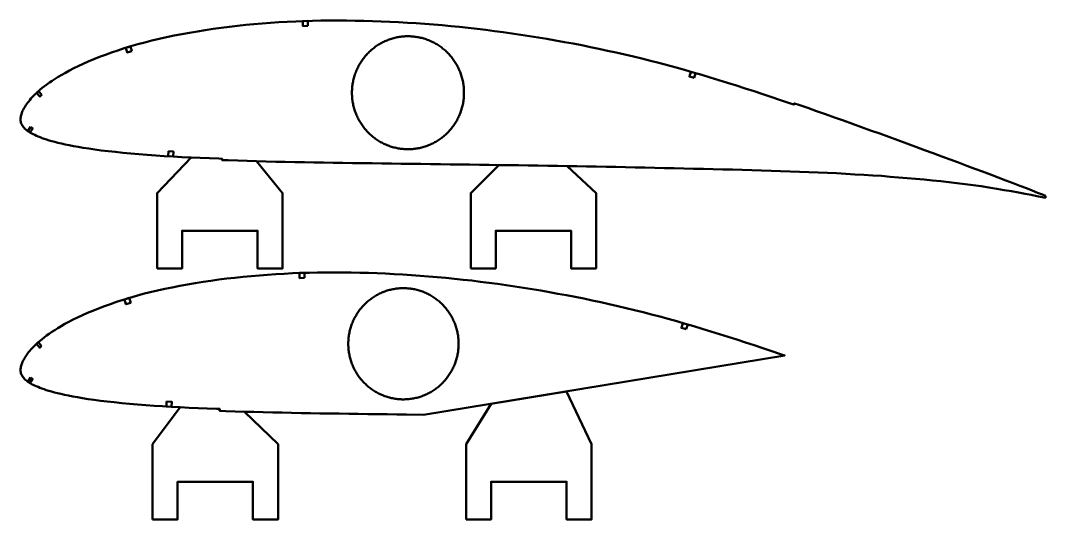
# Model space of a CAD drawing. Header units: metres. Extents: x -32 to 1074, y -15727 to -24.
# Drawn here: x -1 to 816, y -8240 to -7842 of the extents above; entities that cross this region are included whole.
import ezdxf

# ---------------------------------------------------------------- set-up
doc = ezdxf.new("R2010")
doc.units = ezdxf.units.M
doc.layers.add('Layer', color=7, linetype='Continuous', lineweight=50)

msp = doc.modelspace()

# ---------------------------------------------------------------- linework, layer by layer
at = {"layer": 'Layer', "color": 1}
for p, q in [((157.94, -7952.49), (157.94, -7952.99)), ((407.94, -7957.99), (407.94, -7958.49)), ((404.32, -8142.86), (404.32, -8143.36)), ((154.32, -8151.79), (154.32, -8152.29))]:
    msp.add_line(p, q, dxfattribs=at)
at = {"layer": 'Layer'}
for points in [[(816.25, -7982.14), (813.81, -7981.15), (809.87, -7979.62), (805.62, -7977.94), (800.98, -7976.13), (795.91, -7974.2), (790.45, -7972.12), (784.68, -7969.91), (778.65, -7967.6), (772.43, -7965.24), (766.16, -7962.87), (759.84, -7960.53), (753.43, -7958.11), (746.94, -7955.65), (740.34, -7953.19), (733.64, -7950.71), (726.82, -7948.22), (719.87, -7945.67), (712.81, -7943.08), (705.67, -7940.48), (698.47, -7937.85), (691.26, -7935.22), (684.04, -7932.59), (676.82, -7929.97), (669.61, -7927.37), (662.4, -7924.78), (655.21, -7922.2), (648.04, -7919.64), (640.9, -7917.11), (633.77, -7914.61), (626.65, -7912.14), (619.55, -7909.69), (616.03, -7908.48), (615.69, -7909.48), (612.13, -7908.26), (605.06, -7905.87), (598.01, -7903.51), (590.96, -7901.18), (583.91, -7898.88), (576.86, -7896.6), (569.83, -7894.35), (562.84, -7892.14), (555.91, -7889.98), (549.02, -7887.87), (542.16, -7885.82), (535.32, -7883.81), (528.49, -7881.86), (521.67, -7879.96), (514.86, -7878.11), (508.06, -7876.3), (501.26, -7874.55), (494.46, -7872.85), (487.64, -7871.2), (480.81, -7869.59), (473.97, -7868.03), (467.11, -7866.51), (460.24, -7865.04), (453.37, -7863.61), (446.48, -7862.23), (439.57, -7860.9), (432.64, -7859.61), (425.69, -7858.36), (418.72, -7857.16), (411.75, -7855.99), (404.78, -7854.87), (397.8, -7853.79), (390.84, -7852.76), (383.87, -7851.77), (376.92, -7850.83), (369.96, -7849.95), (363.01, -7849.11), (356.06, -7848.32), (349.12, -7847.58), (342.17, -7846.88), (335.23, -7846.24), (328.29, -7845.65), (321.35, -7845.11), (314.4, -7844.62), (307.45, -7844.18), (300.51, -7843.79), (293.56, -7843.45), (286.63, -7843.16), (279.71, -7842.92), (272.79, -7842.73), (265.89, -7842.59), (259, -7842.5), (252.15, -7842.46), (245.33, -7842.47), (238.57, -7842.54), (231.84, -7842.68), (225.13, -7842.88), (218.43, -7843.15), (211.73, -7843.48), (205.06, -7843.87), (198.4, -7844.32), (191.76, -7844.83), (185.15, -7845.39), (178.57, -7846.02), (172.02, -7846.71), (165.52, -7847.47), (159.07, -7848.28), (152.66, -7849.16), (146.3, -7850.1), (140, -7851.11), (133.75, -7852.2), (127.54, -7853.34), (121.41, -7854.53), (115.39, -7855.77), (109.49, -7857.07), (103.71, -7858.43), (98.05, -7859.86), (92.5, -7861.36), (87.07, -7862.92), (81.75, -7864.55), (76.57, -7866.22), (71.53, -7867.95), (66.64, -7869.72), (61.93, -7871.52), (57.39, -7873.34), (53.06, -7875.16), (48.96, -7876.97), (45.09, -7878.76), (41.46, -7880.53), (38.06, -7882.29), (34.88, -7884.01), (31.91, -7885.69), (29.15, -7887.32), (26.59, -7888.91), (24.22, -7890.45), (22.03, -7891.94), (20.01, -7893.39), (18.13, -7894.8), (16.4, -7896.18), (14.79, -7897.51), (13.3, -7898.8), (11.92, -7900.05), (10.64, -7901.26), (9.45, -7902.44), (8.35, -7903.59), (7.34, -7904.7), (6.4, -7905.79), (5.52, -7906.85), (4.72, -7907.88), (3.98, -7908.89), (3.29, -7909.89), (2.65, -7910.85), (2.07, -7911.77), (1.55, -7912.67), (1.08, -7913.59), (0.65, -7914.49), (0.27, -7915.32), (-0.05, -7916.14), (-0.32, -7916.96), (-0.54, -7917.78), (-0.72, -7918.58), (-0.86, -7919.35), (-0.95, -7920.12), (-1, -7920.83), (-1, -7921.54), (-0.95, -7922.26), (-0.82, -7922.99), (-0.64, -7923.72), (-0.39, -7924.46), (-0.07, -7925.19), (0.31, -7925.9), (0.76, -7926.61), (1.28, -7927.31), (1.88, -7928.01), (2.54, -7928.69), (3.27, -7929.36), (4.06, -7930.01), (4.91, -7930.65), (5.84, -7931.27), (6.85, -7931.88), (7.93, -7932.48), (9.1, -7933.08), (10.35, -7933.67), (11.68, -7934.27), (13.1, -7934.87), (14.62, -7935.48), (16.24, -7936.09), (17.96, -7936.7), (19.82, -7937.32), (21.83, -7937.93), (23.99, -7938.56), (26.32, -7939.2), (28.84, -7939.85), (31.57, -7940.52), (34.52, -7941.19), (37.72, -7941.86), (41.19, -7942.53), (44.97, -7943.2), (49.09, -7943.87), (53.54, -7944.55), (58.32, -7945.24), (63.43, -7945.9), (68.88, -7946.55), (74.64, -7947.18), (80.7, -7947.79), (87, -7948.39), (93.47, -7948.97), (100.08, -7949.51), (106.8, -7950), (113.64, -7950.44), (120.63, -7950.84), (127.76, -7951.21), (134.98, -7951.55), (142.3, -7951.87), (149.71, -7952.17), (157.2, -7952.46), (159.71, -7952.56), (159.67, -7953.6), (164.68, -7953.79), (172.21, -7954.06), (179.73, -7954.31), (187.27, -7954.53), (194.85, -7954.73), (202.46, -7954.92), (210.09, -7955.1), (217.71, -7955.27), (225.32, -7955.42), (232.95, -7955.55), (240.62, -7955.67), (248.32, -7955.78), (256.03, -7955.89), (263.77, -7956.01), (271.51, -7956.12), (279.27, -7956.23), (287.05, -7956.33), (294.84, -7956.44), (302.63, -7956.55), (310.41, -7956.66), (318.2, -7956.77), (325.99, -7956.89), (333.77, -7956.99), (341.56, -7957.09), (349.34, -7957.19), (357.13, -7957.3), (364.92, -7957.41), (372.71, -7957.53), (380.49, -7957.63), (388.28, -7957.73), (396.06, -7957.83), (403.84, -7957.93), (411.61, -7958.04), (419.37, -7958.15), (427.13, -7958.27), (434.89, -7958.4), (442.64, -7958.53), (450.37, -7958.66), (458.1, -7958.81), (465.84, -7958.97), (473.59, -7959.14), (481.36, -7959.32), (489.13, -7959.49), (496.9, -7959.65), (504.67, -7959.82), (512.44, -7959.99), (520.2, -7960.16), (527.97, -7960.35), (535.73, -7960.53), (543.48, -7960.71), (551.22, -7960.89), (558.94, -7961.07), (566.65, -7961.27), (574.36, -7961.49), (582.07, -7961.71), (589.78, -7961.93), (597.44, -7962.15), (605.06, -7962.38), (612.62, -7962.63), (620.14, -7962.9), (627.63, -7963.19), (635.05, -7963.48), (642.4, -7963.81), (649.7, -7964.18), (656.98, -7964.58), (664.24, -7965.01), (671.43, -7965.42), (678.48, -7965.83), (685.4, -7966.32), (692.29, -7966.88), (699.18, -7967.44), (706, -7967.99), (712.73, -7968.58), (719.42, -7969.25), (726.09, -7969.92), (732.7, -7970.54), (739.21, -7971.21), (745.69, -7971.99), (752.2, -7972.83), (758.69, -7973.66), (765, -7974.5), (771.18, -7975.46), (777.33, -7976.48), (783.35, -7977.51), (789.18, -7978.52), (794.72, -7979.53), (799.97, -7980.53), (804.88, -7981.45), (809.45, -7982.35), (813.66, -7983.19), (816.26, -7983.73)], [(816.25, -7982.14), (813.81, -7981.15), (809.87, -7979.62), (805.62, -7977.94), (800.98, -7976.13), (795.91, -7974.2), (790.45, -7972.12), (784.68, -7969.91), (778.65, -7967.6), (772.43, -7965.24), (766.16, -7962.87), (759.84, -7960.53), (753.43, -7958.11), (746.94, -7955.65), (740.34, -7953.19), (733.64, -7950.71), (726.82, -7948.22), (719.87, -7945.67), (712.81, -7943.08), (705.67, -7940.48), (698.47, -7937.85), (691.26, -7935.22), (684.04, -7932.59), (676.82, -7929.97), (669.61, -7927.37), (662.4, -7924.78), (655.21, -7922.2), (648.04, -7919.64), (640.9, -7917.11), (633.77, -7914.61), (626.65, -7912.14), (619.55, -7909.69), (616.03, -7908.48), (615.69, -7909.48), (612.13, -7908.26), (605.06, -7905.87), (598.01, -7903.51), (590.96, -7901.18), (583.91, -7898.88), (576.86, -7896.6), (569.83, -7894.35), (562.84, -7892.14), (555.91, -7889.98), (549.02, -7887.87), (542.16, -7885.82), (535.32, -7883.81), (528.49, -7881.86), (521.67, -7879.96), (514.86, -7878.11), (508.06, -7876.3), (501.26, -7874.55), (494.46, -7872.85), (487.64, -7871.2), (480.81, -7869.59), (473.97, -7868.03), (467.11, -7866.51), (460.24, -7865.04), (453.37, -7863.61), (446.48, -7862.23), (439.57, -7860.9), (432.64, -7859.61), (425.69, -7858.36), (418.72, -7857.16), (411.75, -7855.99), (404.78, -7854.87), (397.8, -7853.79), (390.84, -7852.76), (383.87, -7851.77), (376.92, -7850.83), (369.96, -7849.95), (363.01, -7849.11), (356.06, -7848.32), (349.12, -7847.58), (342.17, -7846.88), (335.23, -7846.24), (328.29, -7845.65), (321.35, -7845.11), (314.4, -7844.62), (307.45, -7844.18), (300.51, -7843.79), (293.56, -7843.45), (286.63, -7843.16), (279.71, -7842.92), (272.79, -7842.73), (265.89, -7842.59), (259, -7842.5), (252.15, -7842.46), (245.33, -7842.47), (238.57, -7842.54), (231.84, -7842.68), (225.13, -7842.88), (218.43, -7843.15), (211.73, -7843.48), (205.06, -7843.87), (198.4, -7844.32), (191.76, -7844.83), (185.15, -7845.39), (178.57, -7846.02), (172.02, -7846.71), (165.52, -7847.47), (159.07, -7848.28), (152.66, -7849.16), (146.3, -7850.1), (140, -7851.11), (133.75, -7852.2), (127.54, -7853.34), (121.41, -7854.53), (115.39, -7855.77), (109.49, -7857.07), (103.71, -7858.43), (98.05, -7859.86), (92.5, -7861.36), (87.07, -7862.92), (81.75, -7864.55), (76.57, -7866.22), (71.53, -7867.95), (66.64, -7869.72), (61.93, -7871.52), (57.39, -7873.34), (53.06, -7875.16), (48.96, -7876.97), (45.09, -7878.76), (41.46, -7880.53), (38.06, -7882.29), (34.88, -7884.01), (31.91, -7885.69), (29.15, -7887.32), (26.59, -7888.91), (24.22, -7890.45), (22.03, -7891.94), (20.01, -7893.39), (18.13, -7894.8), (16.4, -7896.18), (14.79, -7897.51), (13.3, -7898.8), (11.92, -7900.05), (10.64, -7901.26), (9.45, -7902.44), (8.35, -7903.59), (7.34, -7904.7), (6.4, -7905.79), (5.52, -7906.85), (4.72, -7907.88), (3.98, -7908.89), (3.29, -7909.89), (2.65, -7910.85), (2.07, -7911.77), (1.55, -7912.67), (1.08, -7913.59), (0.65, -7914.49), (0.27, -7915.32), (-0.05, -7916.14), (-0.32, -7916.96), (-0.54, -7917.78), (-0.72, -7918.58), (-0.86, -7919.35), (-0.95, -7920.12), (-1, -7920.83), (-1, -7921.54), (-0.95, -7922.26), (-0.82, -7922.99), (-0.64, -7923.72), (-0.39, -7924.46), (-0.07, -7925.19), (0.31, -7925.9), (0.76, -7926.61), (1.28, -7927.31), (1.88, -7928.01), (2.54, -7928.69), (3.27, -7929.36), (4.06, -7930.01), (4.91, -7930.65), (5.84, -7931.27), (6.85, -7931.88), (7.93, -7932.48), (9.1, -7933.08), (10.35, -7933.67), (11.68, -7934.27), (13.1, -7934.87), (14.62, -7935.48), (16.24, -7936.09), (17.96, -7936.7), (19.82, -7937.32), (21.83, -7937.93), (23.99, -7938.56), (26.32, -7939.2), (28.84, -7939.85), (31.57, -7940.52), (34.52, -7941.19), (37.72, -7941.86), (41.19, -7942.53), (44.97, -7943.2), (49.09, -7943.87), (53.54, -7944.55), (58.32, -7945.24), (63.43, -7945.9), (68.88, -7946.55), (74.64, -7947.18), (80.7, -7947.79), (87, -7948.39), (93.47, -7948.97), (100.08, -7949.51), (106.8, -7950), (113.64, -7950.44), (120.63, -7950.84), (127.76, -7951.21), (134.98, -7951.55), (142.3, -7951.87), (149.71, -7952.17), (157.2, -7952.46), (159.71, -7952.56), (159.67, -7953.6), (164.68, -7953.79), (172.21, -7954.06), (179.73, -7954.31), (187.27, -7954.53), (194.85, -7954.73), (202.46, -7954.92), (210.09, -7955.1), (217.71, -7955.27), (225.32, -7955.42), (232.95, -7955.55), (240.62, -7955.67), (248.32, -7955.78), (256.03, -7955.89), (263.77, -7956.01), (271.51, -7956.12), (279.27, -7956.23), (287.05, -7956.33), (294.84, -7956.44), (302.63, -7956.55), (310.41, -7956.66), (318.2, -7956.77), (325.99, -7956.89), (333.77, -7956.99), (341.56, -7957.09), (349.34, -7957.19), (357.13, -7957.3), (364.92, -7957.41), (372.71, -7957.53), (380.49, -7957.63), (388.28, -7957.73), (396.06, -7957.83), (403.84, -7957.93), (411.61, -7958.04), (419.37, -7958.15), (427.13, -7958.27), (434.89, -7958.4), (442.64, -7958.53), (450.37, -7958.66), (458.1, -7958.81), (465.84, -7958.97), (473.59, -7959.14), (481.36, -7959.32), (489.13, -7959.49), (496.9, -7959.65), (504.67, -7959.82), (512.44, -7959.99), (520.2, -7960.16), (527.97, -7960.35), (535.73, -7960.53), (543.48, -7960.71), (551.22, -7960.89), (558.94, -7961.07), (566.65, -7961.27), (574.36, -7961.49), (582.07, -7961.71), (589.78, -7961.93), (597.44, -7962.15), (605.06, -7962.38), (612.62, -7962.63), (620.14, -7962.9), (627.63, -7963.19), (635.05, -7963.48), (642.4, -7963.81), (649.7, -7964.18), (656.98, -7964.58), (664.24, -7965.01), (671.43, -7965.42), (678.48, -7965.83), (685.4, -7966.32), (692.29, -7966.88), (699.18, -7967.44), (706, -7967.99), (712.73, -7968.58), (719.42, -7969.25), (726.09, -7969.92), (732.7, -7970.54), (739.21, -7971.21), (745.69, -7971.99), (752.2, -7972.83), (758.69, -7973.66), (765, -7974.5), (771.18, -7975.46), (777.33, -7976.48), (783.35, -7977.51), (789.18, -7978.52), (794.72, -7979.53), (799.97, -7980.53), (804.88, -7981.45), (809.45, -7982.35), (813.66, -7983.19), (816.26, -7983.73)], [(352.61, -7900), (352.6, -7899.05), (352.57, -7898.11), (352.53, -7897.17), (352.46, -7896.22), (352.37, -7895.28), (352.26, -7894.34), (352.13, -7893.4), (351.98, -7892.47), (351.82, -7891.54), (351.63, -7890.61), (351.43, -7889.69), (351.2, -7888.77), (350.96, -7887.86), (350.7, -7886.95), (350.41, -7886.05), (350.11, -7885.15), (349.79, -7884.26), (349.46, -7883.38), (349.1, -7882.51), (348.73, -7881.64), (348.33, -7880.78), (347.93, -7879.93), (347.5, -7879.09), (347.05, -7878.26), (346.59, -7877.43), (346.11, -7876.62), (345.62, -7875.82), (345.1, -7875.03), (344.57, -7874.24), (344.03, -7873.47), (343.47, -7872.72), (342.89, -7871.97), (342.3, -7871.24), (341.69, -7870.52), (341.07, -7869.81), (340.43, -7869.11), (339.78, -7868.43), (339.11, -7867.77), (338.43, -7867.11), (337.74, -7866.48), (337.04, -7865.85), (336.32, -7865.24), (335.59, -7864.65), (334.84, -7864.07), (334.09, -7863.51), (333.32, -7862.97), (332.54, -7862.44), (331.75, -7861.93), (330.95, -7861.43), (330.14, -7860.95), (329.32, -7860.49), (328.5, -7860.05), (327.66, -7859.62), (326.81, -7859.21), (325.96, -7858.82), (325.09, -7858.45), (324.22, -7858.1), (323.35, -7857.76), (322.46, -7857.44), (321.57, -7857.15), (320.67, -7856.87), (319.77, -7856.61), (318.86, -7856.37), (317.95, -7856.15), (317.03, -7855.94), (316.11, -7855.76), (315.19, -7855.6), (314.26, -7855.45), (313.33, -7855.33), (312.4, -7855.23), (311.46, -7855.14), (310.52, -7855.08), (309.59, -7855.03), (308.65, -7855.01), (307.71, -7855), (306.77, -7855.02), (305.83, -7855.05), (304.9, -7855.11), (303.96, -7855.18), (303.03, -7855.28), (302.1, -7855.39), (301.17, -7855.52), (300.24, -7855.68), (299.32, -7855.85), (298.4, -7856.04), (297.48, -7856.25), (296.57, -7856.48), (295.67, -7856.74), (294.77, -7857), (293.87, -7857.29), (292.99, -7857.6), (292.1, -7857.93), (291.23, -7858.27), (290.36, -7858.63), (289.51, -7859.02), (288.65, -7859.41), (287.81, -7859.83), (286.98, -7860.27), (286.15, -7860.72), (285.34, -7861.19), (284.54, -7861.68), (283.74, -7862.18), (282.96, -7862.7), (282.18, -7863.24), (281.42, -7863.79), (280.67, -7864.36), (279.94, -7864.95), (279.21, -7865.55), (278.5, -7866.16), (277.8, -7866.79), (277.11, -7867.44), (276.44, -7868.1), (275.78, -7868.77), (275.14, -7869.46), (274.51, -7870.16), (273.89, -7870.88), (273.29, -7871.6), (272.71, -7872.34), (272.14, -7873.09), (271.59, -7873.86), (271.05, -7874.63), (270.53, -7875.42), (270.02, -7876.22), (269.54, -7877.03), (269.07, -7877.84), (268.61, -7878.67), (268.18, -7879.51), (267.76, -7880.35), (267.36, -7881.21), (266.97, -7882.07), (266.61, -7882.94), (266.26, -7883.82), (265.93, -7884.71), (265.62, -7885.6), (265.33, -7886.5), (265.06, -7887.41), (264.81, -7888.32), (264.57, -7889.23), (264.36, -7890.15), (264.16, -7891.08), (263.99, -7892.01), (263.83, -7892.94), (263.69, -7893.87), (263.57, -7894.81), (263.48, -7895.75), (263.4, -7896.69), (263.34, -7897.64), (263.3, -7898.58), (263.28, -7899.53), (263.28, -7900.47), (263.3, -7901.42), (263.34, -7902.36), (263.4, -7903.31), (263.48, -7904.25), (263.57, -7905.19), (263.69, -7906.13), (263.83, -7907.06), (263.99, -7907.99), (264.16, -7908.92), (264.36, -7909.85), (264.57, -7910.77), (264.81, -7911.68), (265.06, -7912.59), (265.33, -7913.5), (265.62, -7914.4), (265.93, -7915.29), (266.26, -7916.18), (266.61, -7917.06), (266.97, -7917.93), (267.36, -7918.79), (267.76, -7919.65), (268.18, -7920.49), (268.61, -7921.33), (269.07, -7922.16), (269.54, -7922.97), (270.02, -7923.78), (270.53, -7924.58), (271.05, -7925.37), (271.59, -7926.14), (272.14, -7926.91), (272.71, -7927.66), (273.29, -7928.4), (273.89, -7929.12), (274.51, -7929.84), (275.14, -7930.54), (275.78, -7931.23), (276.44, -7931.9), (277.11, -7932.56), (277.8, -7933.21), (278.5, -7933.84), (279.21, -7934.45), (279.94, -7935.05), (280.67, -7935.64), (281.42, -7936.21), (282.18, -7936.76), (282.96, -7937.3), (283.74, -7937.82), (284.54, -7938.32), (285.34, -7938.81), (286.15, -7939.28), (286.98, -7939.73), (287.81, -7940.17), (288.65, -7940.59), (289.51, -7940.98), (290.36, -7941.37), (291.23, -7941.73), (292.1, -7942.07), (292.99, -7942.4), (293.87, -7942.71), (294.77, -7943), (295.67, -7943.26), (296.57, -7943.52), (297.48, -7943.75), (298.4, -7943.96), (299.32, -7944.15), (300.24, -7944.32), (301.17, -7944.48), (302.1, -7944.61), (303.03, -7944.72), (303.96, -7944.82), (304.9, -7944.89), (305.83, -7944.95), (306.77, -7944.98), (307.71, -7945), (308.65, -7944.99), (309.59, -7944.97), (310.52, -7944.92), (311.46, -7944.86), (312.4, -7944.77), (313.33, -7944.67), (314.26, -7944.55), (315.19, -7944.4), (316.11, -7944.24), (317.03, -7944.06), (317.95, -7943.85), (318.86, -7943.63), (319.77, -7943.39), (320.67, -7943.13), (321.57, -7942.85), (322.46, -7942.56), (323.35, -7942.24), (324.22, -7941.9), (325.09, -7941.55), (325.96, -7941.18), (326.81, -7940.79), (327.66, -7940.38), (328.5, -7939.95), (329.32, -7939.51), (330.14, -7939.05), (330.95, -7938.57), (331.75, -7938.07), (332.54, -7937.56), (333.32, -7937.03), (334.09, -7936.49), (334.84, -7935.93), (335.59, -7935.35), (336.32, -7934.76), (337.04, -7934.15), (337.74, -7933.52), (338.43, -7932.89), (339.11, -7932.23), (339.78, -7931.57), (340.43, -7930.89), (341.07, -7930.19), (341.69, -7929.48), (342.3, -7928.76), (342.89, -7928.03), (343.47, -7927.28), (344.03, -7926.53), (344.57, -7925.76), (345.1, -7924.97), (345.62, -7924.18), (346.11, -7923.38), (346.59, -7922.57), (347.05, -7921.74), (347.5, -7920.91), (347.93, -7920.07), (348.33, -7919.22), (348.73, -7918.36), (349.1, -7917.49), (349.46, -7916.62), (349.79, -7915.74), (350.11, -7914.85), (350.41, -7913.95), (350.7, -7913.05), (350.96, -7912.14), (351.2, -7911.23), (351.43, -7910.31), (351.63, -7909.39), (351.82, -7908.46), (351.98, -7907.53), (352.13, -7906.6), (352.26, -7905.66), (352.37, -7904.72), (352.46, -7903.78), (352.53, -7902.83), (352.57, -7901.89), (352.6, -7900.95), (352.61, -7900)], [(608.45, -8109.38), (608.45, -8109.38), (604.92, -8108.18), (597.94, -8105.81), (590.97, -8103.48), (584, -8101.18), (577.03, -8098.91), (570.06, -8096.66), (563.12, -8094.44), (556.22, -8092.25), (549.36, -8090.11), (542.55, -8088.03), (535.77, -8086), (529.01, -8084.02), (522.27, -8082.09), (515.53, -8080.21), (508.8, -8078.38), (502.08, -8076.6), (495.36, -8074.87), (488.63, -8073.19), (481.9, -8071.55), (475.15, -8069.96), (468.39, -8068.42), (461.61, -8066.92), (454.83, -8065.47), (448.03, -8064.06), (441.22, -8062.7), (434.4, -8061.38), (427.55, -8060.11), (420.68, -8058.87), (413.79, -8057.68), (406.9, -8056.52), (400.01, -8055.42), (393.12, -8054.35), (386.24, -8053.33), (379.35, -8052.36), (372.48, -8051.43), (365.61, -8050.55), (358.74, -8049.72), (351.87, -8048.94), (345.01, -8048.21), (338.15, -8047.53), (331.29, -8046.89), (324.43, -8046.31), (317.57, -8045.78), (310.7, -8045.29), (303.84, -8044.86), (296.97, -8044.47), (290.11, -8044.13), (283.26, -8043.84), (276.41, -8043.6), (269.58, -8043.42), (262.76, -8043.28), (255.95, -8043.19), (249.18, -8043.15), (242.45, -8043.17), (235.76, -8043.24), (229.11, -8043.37), (222.48, -8043.57), (215.86, -8043.84), (209.24, -8044.16), (202.64, -8044.55), (196.06, -8044.99), (189.5, -8045.49), (182.97, -8046.05), (176.47, -8046.68), (170, -8047.36), (163.58, -8048.1), (157.2, -8048.91), (150.86, -8049.78), (144.58, -8050.71), (138.36, -8051.71), (132.18, -8052.78), (126.04, -8053.91), (119.98, -8055.09), (114.03, -8056.31), (108.21, -8057.59), (102.5, -8058.94), (96.9, -8060.35), (91.42, -8061.83), (86.05, -8063.38), (80.8, -8064.98), (75.67, -8066.64), (70.69, -8068.34), (65.87, -8070.09), (61.2, -8071.88), (56.72, -8073.67), (52.45, -8075.47), (48.39, -8077.25), (44.57, -8079.03), (40.98, -8080.78), (37.62, -8082.51), (34.47, -8084.21), (31.54, -8085.87), (28.82, -8087.49), (26.29, -8089.06), (23.94, -8090.58), (21.78, -8092.05), (19.78, -8093.48), (17.93, -8094.88), (16.22, -8096.23), (14.63, -8097.55), (13.16, -8098.83), (11.79, -8100.06), (10.53, -8101.26), (9.35, -8102.42), (8.27, -8103.56), (7.27, -8104.66), (6.33, -8105.74), (5.47, -8106.78), (4.68, -8107.8), (3.94, -8108.8), (3.26, -8109.78), (2.63, -8110.74), (2.06, -8111.64), (1.55, -8112.53), (1.09, -8113.43), (0.66, -8114.32), (0.28, -8115.15), (-0.03, -8115.95), (-0.3, -8116.77), (-0.52, -8117.58), (-0.7, -8118.36), (-0.83, -8119.12), (-0.92, -8119.88), (-0.97, -8120.58), (-0.97, -8121.29), (-0.92, -8121.99), (-0.8, -8122.71), (-0.61, -8123.44), (-0.37, -8124.16), (-0.06, -8124.88), (0.32, -8125.59), (0.76, -8126.29), (1.28, -8126.98), (1.87, -8127.66), (2.52, -8128.34), (3.24, -8129), (4.02, -8129.64), (4.87, -8130.27), (5.78, -8130.89), (6.78, -8131.49), (7.85, -8132.08), (9, -8132.67), (10.23, -8133.26), (11.55, -8133.85), (12.96, -8134.44), (14.45, -8135.04), (16.05, -8135.65), (17.76, -8136.25), (19.59, -8136.86), (21.57, -8137.47), (23.71, -8138.09), (26.02, -8138.72), (28.51, -8139.37), (31.2, -8140.02), (34.12, -8140.69), (37.27, -8141.35), (40.71, -8142.02), (44.45, -8142.67), (48.51, -8143.34), (52.91, -8144.01), (57.64, -8144.69), (62.69, -8145.35), (68.07, -8145.99), (73.76, -8146.61), (79.75, -8147.21), (85.97, -8147.8), (92.37, -8148.37), (98.9, -8148.91), (105.54, -8149.4), (112.31, -8149.83), (119.22, -8150.22), (126.26, -8150.59), (133.39, -8150.93), (140.63, -8151.24), (147.95, -8151.54), (155.35, -8151.83), (157.83, -8151.92), (157.77, -8153.42), (162.73, -8153.6), (170.16, -8153.87), (177.6, -8154.11), (185.05, -8154.33), (192.55, -8154.53), (200.07, -8154.71), (207.61, -8154.89), (215.14, -8155.06), (222.67, -8155.22), (230.21, -8155.34), (237.78, -8155.46), (245.39, -8155.56), (253.01, -8155.68), (260.66, -8155.8), (268.31, -8155.91), (275.98, -8156.01), (283.67, -8156.11), (291.36, -8156.22), (299.06, -8156.33), (306.76, -8156.44), (320.31, -8156.64), (608.45, -8109.38)], [(608.45, -8109.38), (608.45, -8109.38), (604.92, -8108.18), (597.94, -8105.81), (590.97, -8103.48), (584, -8101.18), (577.03, -8098.91), (570.06, -8096.66), (563.12, -8094.44), (556.22, -8092.25), (549.36, -8090.11), (542.55, -8088.03), (535.77, -8086), (529.01, -8084.02), (522.27, -8082.09), (515.53, -8080.21), (508.8, -8078.38), (502.08, -8076.6), (495.36, -8074.87), (488.63, -8073.19), (481.9, -8071.55), (475.15, -8069.96), (468.39, -8068.42), (461.61, -8066.92), (454.83, -8065.47), (448.03, -8064.06), (441.22, -8062.7), (434.4, -8061.38), (427.55, -8060.11), (420.68, -8058.87), (413.79, -8057.68), (406.9, -8056.52), (400.01, -8055.42), (393.12, -8054.35), (386.24, -8053.33), (379.35, -8052.36), (372.48, -8051.43), (365.61, -8050.55), (358.74, -8049.72), (351.87, -8048.94), (345.01, -8048.21), (338.15, -8047.53), (331.29, -8046.89), (324.43, -8046.31), (317.57, -8045.78), (310.7, -8045.29), (303.84, -8044.86), (296.97, -8044.47), (290.11, -8044.13), (283.26, -8043.84), (276.41, -8043.6), (269.58, -8043.42), (262.76, -8043.28), (255.95, -8043.19), (249.18, -8043.15), (242.45, -8043.17), (235.76, -8043.24), (229.11, -8043.37), (222.48, -8043.57), (215.86, -8043.84), (209.24, -8044.16), (202.64, -8044.55), (196.06, -8044.99), (189.5, -8045.49), (182.97, -8046.05), (176.47, -8046.68), (170, -8047.36), (163.58, -8048.1), (157.2, -8048.91), (150.86, -8049.78), (144.58, -8050.71), (138.36, -8051.71), (132.18, -8052.78), (126.04, -8053.91), (119.98, -8055.09), (114.03, -8056.31), (108.21, -8057.59), (102.5, -8058.94), (96.9, -8060.35), (91.42, -8061.83), (86.05, -8063.38), (80.8, -8064.98), (75.67, -8066.64), (70.69, -8068.34), (65.87, -8070.09), (61.2, -8071.88), (56.72, -8073.67), (52.45, -8075.47), (48.39, -8077.25), (44.57, -8079.03), (40.98, -8080.78), (37.62, -8082.51), (34.47, -8084.21), (31.54, -8085.87), (28.82, -8087.49), (26.29, -8089.06), (23.94, -8090.58), (21.78, -8092.05), (19.78, -8093.48), (17.93, -8094.88), (16.22, -8096.23), (14.63, -8097.55), (13.16, -8098.83), (11.79, -8100.06), (10.53, -8101.26), (9.35, -8102.42), (8.27, -8103.56), (7.27, -8104.66), (6.33, -8105.74), (5.47, -8106.78), (4.68, -8107.8), (3.94, -8108.8), (3.26, -8109.78), (2.63, -8110.74), (2.06, -8111.64), (1.55, -8112.53), (1.09, -8113.43), (0.66, -8114.32), (0.28, -8115.15), (-0.03, -8115.95), (-0.3, -8116.77), (-0.52, -8117.58), (-0.7, -8118.36), (-0.83, -8119.12), (-0.92, -8119.88), (-0.97, -8120.58), (-0.97, -8121.29), (-0.92, -8121.99), (-0.8, -8122.71), (-0.61, -8123.44), (-0.37, -8124.16), (-0.06, -8124.88), (0.32, -8125.59), (0.76, -8126.29), (1.28, -8126.98), (1.87, -8127.66), (2.52, -8128.34), (3.24, -8129), (4.02, -8129.64), (4.87, -8130.27), (5.78, -8130.89), (6.78, -8131.49), (7.85, -8132.08), (9, -8132.67), (10.23, -8133.26), (11.55, -8133.85), (12.96, -8134.44), (14.45, -8135.04), (16.05, -8135.65), (17.76, -8136.25), (19.59, -8136.86), (21.57, -8137.47), (23.71, -8138.09), (26.02, -8138.72), (28.51, -8139.37), (31.2, -8140.02), (34.12, -8140.69), (37.27, -8141.35), (40.71, -8142.02), (44.45, -8142.67), (48.51, -8143.34), (52.91, -8144.01), (57.64, -8144.69), (62.69, -8145.35), (68.07, -8145.99), (73.76, -8146.61), (79.75, -8147.21), (85.97, -8147.8), (92.37, -8148.37), (98.9, -8148.91), (105.54, -8149.4), (112.31, -8149.83), (119.22, -8150.22), (126.26, -8150.59), (133.39, -8150.93), (140.63, -8151.24), (147.95, -8151.54), (155.35, -8151.83), (157.83, -8151.92), (157.77, -8153.42), (162.73, -8153.6), (170.16, -8153.87), (177.6, -8154.11), (185.05, -8154.33), (192.55, -8154.53), (200.07, -8154.71), (207.61, -8154.89), (215.14, -8155.06), (222.67, -8155.22), (230.21, -8155.34), (237.78, -8155.46), (245.39, -8155.56), (253.01, -8155.68), (260.66, -8155.8), (268.31, -8155.91), (275.98, -8156.01), (283.67, -8156.11), (291.36, -8156.22), (299.06, -8156.33), (306.76, -8156.44), (320.31, -8156.64), (608.45, -8109.38)], [(348.3, -8100), (348.29, -8099.07), (348.26, -8098.14), (348.21, -8097.21), (348.15, -8096.28), (348.06, -8095.35), (347.95, -8094.43), (347.83, -8093.51), (347.68, -8092.59), (347.52, -8091.67), (347.33, -8090.76), (347.13, -8089.85), (346.91, -8088.95), (346.67, -8088.05), (346.41, -8087.16), (346.13, -8086.27), (345.84, -8085.39), (345.52, -8084.51), (345.19, -8083.64), (344.84, -8082.78), (344.47, -8081.93), (344.09, -8081.08), (343.68, -8080.24), (343.26, -8079.41), (342.82, -8078.59), (342.37, -8077.78), (341.9, -8076.98), (341.41, -8076.19), (340.9, -8075.41), (340.38, -8074.65), (339.85, -8073.89), (339.29, -8073.14), (338.73, -8072.41), (338.14, -8071.69), (337.54, -8070.98), (336.93, -8070.28), (336.3, -8069.6), (335.66, -8068.93), (335.01, -8068.27), (334.34, -8067.63), (333.66, -8067), (332.96, -8066.38), (332.26, -8065.79), (331.54, -8065.2), (330.8, -8064.63), (330.06, -8064.08), (329.3, -8063.54), (328.54, -8063.02), (327.76, -8062.52), (326.97, -8062.03), (326.18, -8061.56), (325.37, -8061.11), (324.55, -8060.67), (323.73, -8060.25), (322.9, -8059.85), (322.05, -8059.46), (321.21, -8059.1), (320.35, -8058.75), (319.48, -8058.42), (318.61, -8058.11), (317.74, -8057.81), (316.85, -8057.54), (315.96, -8057.28), (315.07, -8057.05), (314.17, -8056.83), (313.27, -8056.63), (312.36, -8056.45), (311.45, -8056.29), (310.54, -8056.15), (309.62, -8056.03), (308.7, -8055.92), (307.78, -8055.84), (306.86, -8055.78), (305.94, -8055.73), (305.02, -8055.71), (304.09, -8055.7), (303.17, -8055.72), (302.24, -8055.75), (301.32, -8055.81), (300.4, -8055.88), (299.48, -8055.97), (298.56, -8056.08), (297.65, -8056.22), (296.74, -8056.37), (295.83, -8056.54), (294.92, -8056.73), (294.02, -8056.93), (293.13, -8057.16), (292.23, -8057.41), (291.35, -8057.67), (290.47, -8057.96), (289.59, -8058.26), (288.73, -8058.58), (287.87, -8058.92), (287.01, -8059.28), (286.17, -8059.65), (285.33, -8060.05), (284.5, -8060.46), (283.68, -8060.89), (282.87, -8061.33), (282.07, -8061.79), (281.27, -8062.27), (280.49, -8062.77), (279.72, -8063.28), (278.96, -8063.81), (278.21, -8064.36), (277.47, -8064.92), (276.75, -8065.49), (276.03, -8066.08), (275.33, -8066.69), (274.64, -8067.31), (273.97, -8067.95), (273.31, -8068.6), (272.66, -8069.26), (272.02, -8069.94), (271.4, -8070.63), (270.8, -8071.33), (270.21, -8072.04), (269.63, -8072.77), (269.07, -8073.51), (268.53, -8074.26), (268, -8075.03), (267.48, -8075.8), (266.99, -8076.59), (266.51, -8077.38), (266.04, -8078.19), (265.6, -8079), (265.17, -8079.83), (264.76, -8080.66), (264.36, -8081.5), (263.98, -8082.35), (263.63, -8083.21), (263.28, -8084.07), (262.96, -8084.95), (262.66, -8085.83), (262.37, -8086.71), (262.1, -8087.6), (261.85, -8088.5), (261.62, -8089.4), (261.41, -8090.31), (261.22, -8091.22), (261.04, -8092.13), (260.89, -8093.05), (260.75, -8093.97), (260.64, -8094.89), (260.54, -8095.82), (260.46, -8096.74), (260.4, -8097.67), (260.37, -8098.6), (260.35, -8099.53), (260.35, -8100.47), (260.37, -8101.4), (260.4, -8102.33), (260.46, -8103.26), (260.54, -8104.18), (260.64, -8105.11), (260.75, -8106.03), (260.89, -8106.95), (261.04, -8107.87), (261.22, -8108.78), (261.41, -8109.69), (261.62, -8110.6), (261.85, -8111.5), (262.1, -8112.4), (262.37, -8113.29), (262.66, -8114.17), (262.96, -8115.05), (263.28, -8115.93), (263.63, -8116.79), (263.98, -8117.65), (264.36, -8118.5), (264.76, -8119.34), (265.17, -8120.17), (265.6, -8121), (266.04, -8121.81), (266.51, -8122.62), (266.99, -8123.41), (267.48, -8124.2), (268, -8124.97), (268.53, -8125.74), (269.07, -8126.49), (269.63, -8127.23), (270.21, -8127.96), (270.8, -8128.67), (271.4, -8129.37), (272.02, -8130.06), (272.66, -8130.74), (273.31, -8131.4), (273.97, -8132.05), (274.64, -8132.69), (275.33, -8133.31), (276.03, -8133.92), (276.75, -8134.51), (277.47, -8135.08), (278.21, -8135.64), (278.96, -8136.19), (279.72, -8136.72), (280.49, -8137.23), (281.27, -8137.73), (282.07, -8138.21), (282.87, -8138.67), (283.68, -8139.11), (284.5, -8139.54), (285.33, -8139.95), (286.17, -8140.35), (287.01, -8140.72), (287.87, -8141.08), (288.73, -8141.42), (289.59, -8141.74), (290.47, -8142.04), (291.35, -8142.33), (292.23, -8142.59), (293.13, -8142.84), (294.02, -8143.07), (294.92, -8143.27), (295.83, -8143.46), (296.74, -8143.63), (297.65, -8143.78), (298.56, -8143.92), (299.48, -8144.03), (300.4, -8144.12), (301.32, -8144.19), (302.24, -8144.25), (303.17, -8144.28), (304.09, -8144.3), (305.02, -8144.29), (305.94, -8144.27), (306.86, -8144.22), (307.78, -8144.16), (308.7, -8144.08), (309.62, -8143.97), (310.54, -8143.85), (311.45, -8143.71), (312.36, -8143.55), (313.27, -8143.37), (314.17, -8143.17), (315.07, -8142.95), (315.96, -8142.72), (316.85, -8142.46), (317.74, -8142.19), (318.61, -8141.89), (319.48, -8141.58), (320.35, -8141.25), (321.21, -8140.9), (322.05, -8140.54), (322.9, -8140.15), (323.73, -8139.75), (324.55, -8139.33), (325.37, -8138.89), (326.18, -8138.44), (326.97, -8137.97), (327.76, -8137.48), (328.54, -8136.98), (329.3, -8136.46), (330.06, -8135.92), (330.8, -8135.37), (331.54, -8134.8), (332.26, -8134.21), (332.96, -8133.62), (333.66, -8133), (334.34, -8132.37), (335.01, -8131.73), (335.66, -8131.07), (336.3, -8130.4), (336.93, -8129.72), (337.54, -8129.02), (338.14, -8128.31), (338.73, -8127.59), (339.29, -8126.86), (339.85, -8126.11), (340.38, -8125.35), (340.9, -8124.59), (341.41, -8123.81), (341.9, -8123.02), (342.37, -8122.22), (342.82, -8121.41), (343.26, -8120.59), (343.68, -8119.76), (344.09, -8118.92), (344.47, -8118.07), (344.84, -8117.22), (345.19, -8116.36), (345.52, -8115.49), (345.84, -8114.61), (346.13, -8113.73), (346.41, -8112.84), (346.67, -8111.95), (346.91, -8111.05), (347.13, -8110.15), (347.33, -8109.24), (347.52, -8108.33), (347.68, -8107.41), (347.83, -8106.49), (347.95, -8105.57), (348.06, -8104.65), (348.15, -8103.72), (348.21, -8102.79), (348.26, -8101.86), (348.29, -8100.93), (348.3, -8100)]]:
    msp.add_lwpolyline(points, close=True, dxfattribs=at)
for points in [[(228.14, -7846.79), (224.15, -7846.92), (224.02, -7842.92), (228.02, -7842.8), (228.14, -7846.79)], [(87.88, -7866.86), (84.05, -7868.03), (82.89, -7864.2), (86.71, -7863.03), (87.88, -7866.86)], [(536.17, -7888.23), (532.33, -7887.11), (533.45, -7883.27), (537.29, -7884.39), (536.17, -7888.23)], [(16, -7901.75), (14.52, -7903.09), (11.84, -7900.12), (13.32, -7898.78), (16, -7901.75)], [(7.06, -7927.27), (8.72, -7928.38), (6.5, -7931.71), (4.84, -7930.6), (7.06, -7927.27)], [(116.93, -7946.62), (120.92, -7946.85), (120.7, -7950.84), (116.7, -7950.61), (116.93, -7946.62)], [(225.49, -8047.48), (221.49, -8047.61), (221.37, -8043.61), (225.36, -8043.49), (225.49, -8047.48)], [(86.89, -8067.3), (83.06, -8068.47), (81.89, -8064.65), (85.72, -8063.48), (86.89, -8067.3)], [(529.86, -8088.44), (526.03, -8087.31), (527.15, -8083.48), (530.99, -8084.6), (529.86, -8088.44)], [(15.87, -8101.77), (14.39, -8103.11), (11.7, -8100.14), (13.18, -8098.8), (15.87, -8101.77)], [(7, -8126.89), (8.67, -8128), (6.44, -8131.33), (4.78, -8130.22), (7, -8126.89)], [(115.53, -8146.01), (119.53, -8146.23), (119.3, -8150.23), (115.31, -8150), (115.53, -8146.01)]]:
    msp.add_lwpolyline(points, dxfattribs=at)
at = {"layer": 'Layer', "color": 1}
for points in [[(107.94, -8040), (107.94, -7980), (134.98, -7951.55), (142.3, -7951.87), (149.71, -7952.17), (157.2, -7952.46), (159.71, -7952.56), (159.67, -7953.6), (164.68, -7953.79), (172.21, -7954.06), (179.73, -7954.31), (187.27, -7954.53), (207.94, -7980), (207.94, -8040), (187.99, -8040), (187.99, -8010), (127.89, -8010), (127.89, -8040)], [(357.94, -8040), (357.94, -7980), (380.49, -7957.63), (388.28, -7957.73), (396.06, -7957.83), (403.84, -7957.93), (411.61, -7958.04), (419.37, -7958.15), (427.13, -7958.27), (434.89, -7958.4), (457.94, -7980), (457.94, -8040), (437.99, -8040), (437.99, -8010), (377.89, -8010), (377.89, -8040)], [(354.32, -8240), (354.32, -8180), (374.32, -8147.78), (434.32, -8137.94), (454.32, -8180), (454.32, -8240), (434.37, -8240), (434.37, -8210), (374.27, -8210), (374.27, -8240)], [(104.32, -8240), (104.32, -8180), (126.26, -8150.59), (133.39, -8150.93), (140.63, -8151.24), (147.95, -8151.54), (155.35, -8151.83), (157.83, -8151.92), (157.77, -8153.42), (162.73, -8153.6), (170.16, -8153.87), (177.6, -8154.11), (204.32, -8180), (204.32, -8240), (184.37, -8240), (184.37, -8210), (124.27, -8210), (124.27, -8240)]]:
    msp.add_lwpolyline(points, close=True, dxfattribs=at)

doc.saveas('drawing.dxf')
